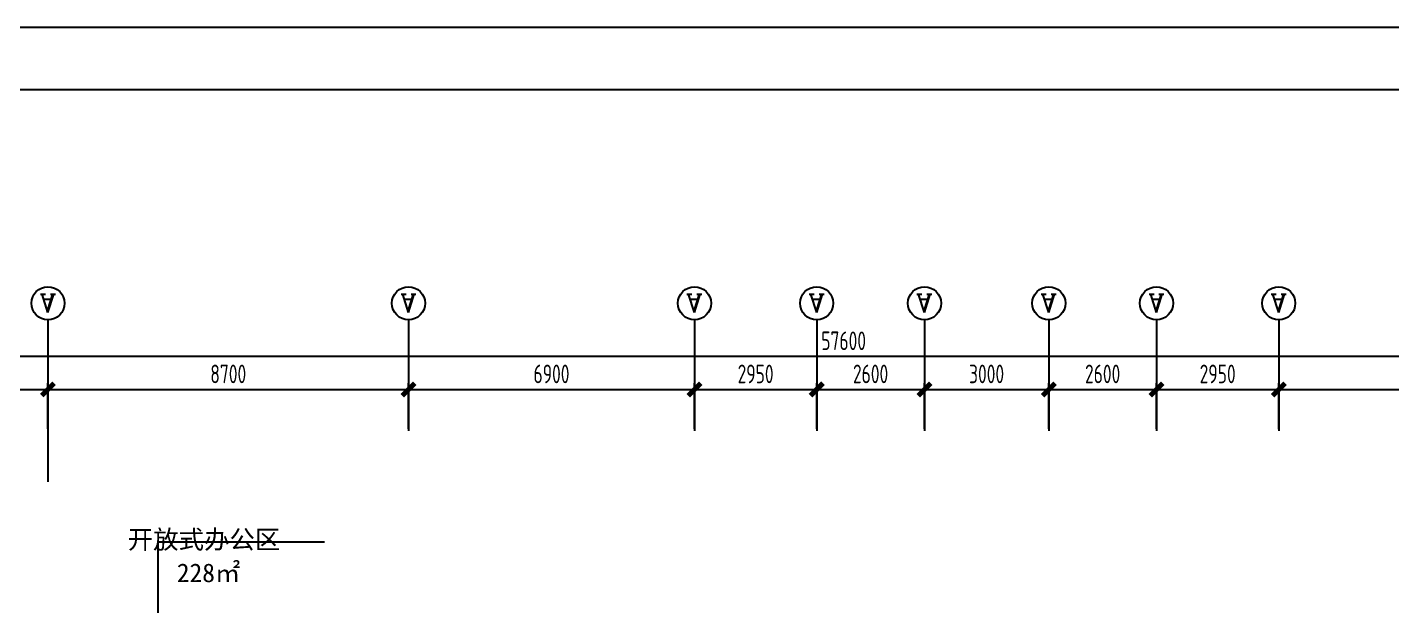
# Model space of a CAD drawing. Header units: inches. Extents: x 10 to 166961, y -47 to 131592.
# Drawn here: x 103723 to 136649, y 45450 to 59418 of the extents above; entities that cross this region are included whole.
import ezdxf
from ezdxf.enums import TextEntityAlignment as Align

# ---------------------------------------------------------------- set-up
doc = ezdxf.new("R2010")
doc.units = ezdxf.units.IN
doc.header["$MEASUREMENT"] = 0
for name, color, linetype in [('6', 6, 'Continuous'), ('AXIS_TEXT', 7, 'Continuous'), ('PUB_DIM', 3, 'Continuous'), ('TK', 3, 'Continuous'), ('z', 2, 'Continuous'), ('尺寸3', 31, 'Continuous')]:
    doc.layers.add(name, color=color, linetype=linetype)
doc.styles.add('COMPLEX', font='COMPLEX')
doc.styles.add('F', font='')
doc.styles.add('GBSTYLE', font='gbxwxt.shx', dxfattribs={"width": 0.8, "bigfont": 'gbhzfs.shx'})
doc.styles.get('F').set_extended_font_data('SimHei')

# ---------------------------------------------------------------- blocks, each defined once
blk = doc.blocks.new('_ArchTick')
at = {"color": 0, "linetype": 'ByBlock', "const_width": 0.4}
blk.add_lwpolyline([(-0.5, -0.5), (0.5, 0.5)], dxfattribs=at)
blk = doc.blocks.new('A$C03CA08DD')
at = {"layer": '6', "color": 6}
blk.add_line((0, 59465), (83429, 59465), dxfattribs=at)
at = {"layer": 'TK', "color": 4, "linetype": 'ByBlock', "lineweight": -2}
blk.add_line((4061, 57965), (81817, 57965), dxfattribs=at)

msp = doc.modelspace()

# ---------------------------------------------------------------- linework, layer by layer
for centre in [(104223, 52753), (104223, 52753), (112923, 52753), (119823, 52753), (122773, 52753), (125373, 52753), (128373, 52753), (130973, 52753), (133923, 52753)]:
    msp.add_circle(centre, 400)
at = {"layer": 'PUB_DIM', "color": 6}
for p, q in [((104223, 52353), (104223, 49672)), ((112923, 52353), (112923, 49672)), ((119823, 52353), (119823, 49672)), ((122773, 52353), (122773, 49672)), ((125373, 52353), (125373, 49672)), ((128373, 52353), (128373, 49672)), ((130973, 52353), (130973, 49672)), ((133923, 52353), (133923, 49672)), ((104223, 51748), (104223, 48438))]:
    msp.add_line(p, q, dxfattribs=at)
at = {"layer": 'PUB_DIM', "transparency": 16777216}
for p, q in [((94473, 51472), (152373, 51472)), ((104223, 49722), (104223, 50822)), ((104223, 49722), (104223, 50822)), ((112923, 49722), (112923, 50822)), ((112923, 49722), (112923, 50822)), ((119823, 49722), (119823, 50822)), ((119823, 49722), (119823, 50822)), ((122773, 49722), (122773, 50822)), ((122773, 49722), (122773, 50822)), ((125373, 49722), (125373, 50822)), ((125373, 49722), (125373, 50822)), ((128373, 49722), (128373, 50822)), ((128373, 49722), (128373, 50822)), ((130973, 49722), (130973, 50822)), ((130973, 49722), (130973, 50822)), ((133923, 49722), (133923, 50822)), ((133923, 49717), (133923, 50822)), ((94473, 50672), (104373, 50672)), ((104073, 50672), (113073, 50672)), ((112773, 50672), (119973, 50672)), ((119673, 50672), (122923, 50672)), ((122623, 50672), (125523, 50672)), ((125223, 50672), (128523, 50672)), ((128223, 50672), (131123, 50672)), ((130823, 50672), (134073, 50672)), ((133773, 50672), (142773, 50672))]:
    msp.add_line(p, q, dxfattribs=at)
at = {"layer": '尺寸3', "color": 252}
msp.add_lwpolyline([(106878, 42744), (106878, 46992), (110897, 46992)], dxfattribs=at)

# ---------------------------------------------------------------- block references
msp.add_blockref('A$C03CA08DD', (83532, -47))
at = {"layer": 'PUB_DIM', "xscale": 300, "yscale": 300, "zscale": 300}
for p in [(104223, 50672), (112923, 50672), (119823, 50672), (122773, 50672), (125373, 50672), (128373, 50672), (130973, 50672), (133923, 50672)]:
    msp.add_blockref('_ArchTick', p, dxfattribs=at)
at = {"layer": 'PUB_DIM', "xscale": 300, "yscale": 300, "zscale": 300, "rotation": 180}
for p in [(104223, 50672), (112923, 50672), (119823, 50672), (122773, 50672), (125373, 50672), (128373, 50672), (130973, 50672), (133923, 50672)]:
    msp.add_blockref('_ArchTick', p, dxfattribs=at)

# ---------------------------------------------------------------- texts
at = {"layer": 'AXIS_TEXT', "style": 'COMPLEX', "text_generation_flag": 4, "width": 1.041667}
for p, p2 in [((104023, 52977), (104423, 52977)), ((104023, 52977), (104423, 52977)), ((112723, 52977), (113123, 52977)), ((119623, 52977), (120023, 52977)), ((122573, 52977), (122973, 52977)), ((125173, 52977), (125573, 52977)), ((128173, 52977), (128573, 52977)), ((130773, 52977), (131173, 52977)), ((133723, 52977), (134123, 52977))]:
    msp.add_attdef('A', text='', height=448, dxfattribs=at).set_placement(p, p2, align=Align.FIT)
at = {"layer": 'PUB_DIM', "color": 7, "transparency": 16777216, "char_height": 450, "attachment_point": 5, "style": 'GBSTYLE'}
for s, insert in [('\\A1;57600', (123423, 51847)), ('\\A1;8700', (108573, 51047)), ('\\A1;6900', (116373, 51047)), ('\\A1;2950', (121298, 51047)), ('\\A1;2600', (124073, 51047)), ('\\A1;3000', (126873, 51047)), ('\\A1;2600', (129673, 51047)), ('\\A1;2950', (132448, 51047))]:
    msp.add_mtext(s, dxfattribs=dict(at, insert=insert))
at = {"layer": 'z', "color": 252, "style": 'F'}
for s, p in [('开放式办公区', (106146, 46825)), ('228㎡', (107333, 46020))]:
    msp.add_text(s, height=450, dxfattribs=at).set_placement(p)

doc.saveas('drawing.dxf')
